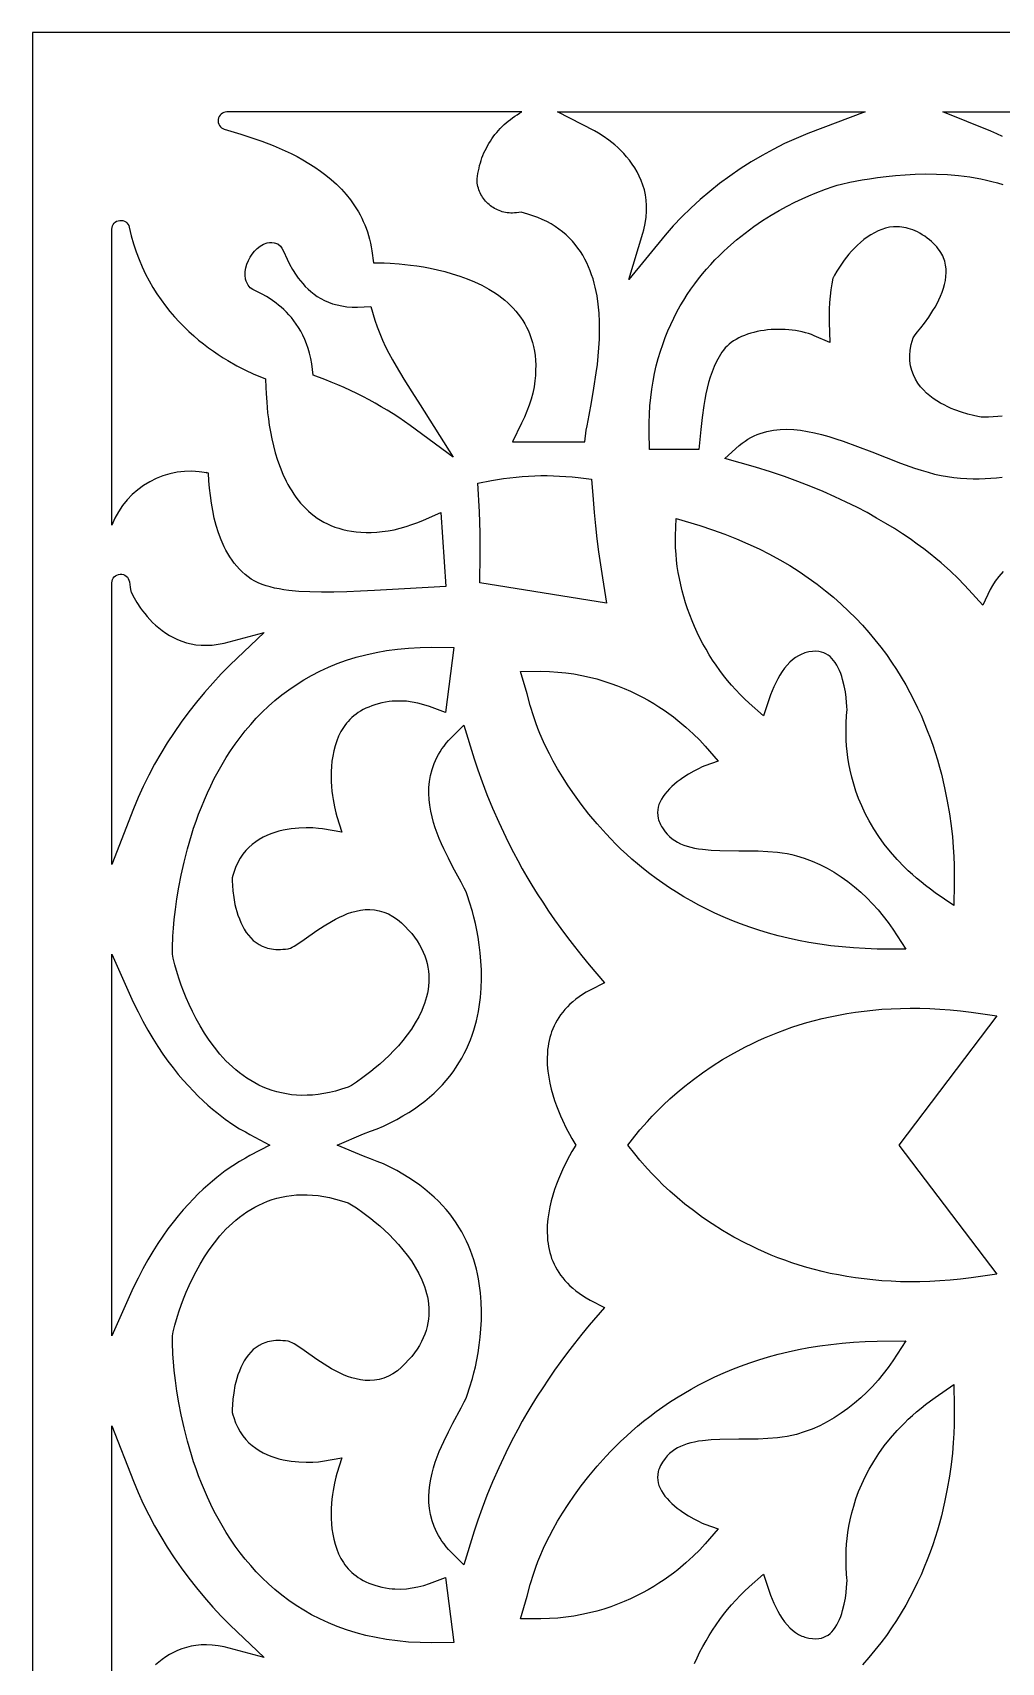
# Model space of a CAD drawing. Extents: x -1925 to 1925, y -1275 to 1275.
# Drawn here: x -1510.5 to -1345.6, y 588 to 865.5 of the extents above; entities that cross this region are included whole.
import ezdxf

# ---------------------------------------------------------------- set-up
doc = ezdxf.new("R2010")
doc.units = 0
doc.layers.add('LAYER_1', color=18, linetype='CONTINUOUS')

msp = doc.modelspace()

# ---------------------------------------------------------------- linework, layer by layer
at = {"layer": 'LAYER_1'}
for points in [[(-828.3, 865.45), (-1510.52, 865.45), (-1510.52, 182.99)], [(-1345.4, 847.77), (-1346.38, 848.22), (-1347.38, 848.65), (-1355.53, 851.95), (-1286.83, 851.95)], [(-1345.45, 800.19), (-1346.2, 800.1), (-1346.97, 800.03), (-1347.77, 799.99), (-1348.65, 799.97), (-1349.03, 800.01), (-1349.59, 800.11), (-1350.36, 800.27), (-1351.29, 800.51), (-1352.36, 800.83), (-1353.51, 801.24), (-1354.12, 801.49), (-1354.73, 801.76), (-1355.35, 802.07), (-1355.97, 802.4), (-1356.58, 802.77), (-1357.18, 803.17), (-1357.76, 803.61), (-1358.33, 804.09), (-1358.86, 804.62), (-1359.36, 805.18), (-1359.82, 805.8), (-1360.22, 806.47), (-1360.57, 807.18), (-1360.84, 807.95), (-1361.04, 808.75), (-1361.16, 809.6), (-1361.18, 810.49), (-1361.11, 811.4), (-1360.94, 812.35), (-1360.62, 813.51), (-1360.28, 814), (-1359.86, 814.52), (-1359.32, 815.19), (-1358.67, 816.02), (-1357.96, 817.01), (-1357.23, 818.13), (-1356.88, 818.71), (-1356.54, 819.33), (-1356.22, 819.96), (-1355.93, 820.61), (-1355.67, 821.27), (-1355.44, 821.94), (-1355.26, 822.6), (-1355.12, 823.27), (-1355.03, 823.93), (-1354.99, 824.59), (-1355.01, 825.23), (-1355.09, 825.87), (-1355.24, 826.52), (-1355.33, 826.81), (-1355.45, 827.12), (-1355.58, 827.43), (-1355.73, 827.73), (-1355.91, 828.04), (-1356.11, 828.35), (-1356.33, 828.65), (-1356.57, 828.96), (-1356.84, 829.26), (-1357.14, 829.57), (-1357.47, 829.87), (-1357.83, 830.18), (-1358.22, 830.48), (-1358.64, 830.78), (-1359.06, 831.05), (-1359.48, 831.3), (-1359.89, 831.52), (-1360.29, 831.71), (-1360.68, 831.87), (-1361.07, 832.01), (-1361.45, 832.13), (-1361.82, 832.23), (-1362.19, 832.3), (-1362.55, 832.36), (-1362.91, 832.39), (-1363.24, 832.41), (-1363.95, 832.39), (-1364.62, 832.31), (-1365.29, 832.16), (-1365.94, 831.96), (-1366.58, 831.7), (-1367.2, 831.39), (-1367.81, 831.04), (-1368.41, 830.64), (-1368.99, 830.21), (-1369.55, 829.75), (-1370.08, 829.26), (-1370.59, 828.76), (-1371.08, 828.24), (-1371.53, 827.73), (-1372.36, 826.69), (-1373.06, 825.72), (-1373.61, 824.86), (-1374.02, 824.16), (-1374.25, 823.71), (-1374.28, 823.64), (-1374.47, 822.71), (-1374.64, 821.65), (-1374.76, 820.57), (-1374.84, 819.49), (-1374.89, 818.39), (-1374.9, 817.29), (-1374.89, 816.18), (-1374.77, 812.68), (-1377.45, 813.85), (-1377.93, 814.04), (-1378.44, 814.21), (-1378.96, 814.36), (-1379.51, 814.5), (-1380.06, 814.62), (-1380.63, 814.72), (-1381.21, 814.8), (-1381.8, 814.87), (-1382.4, 814.91), (-1383, 814.94), (-1383.6, 814.94), (-1384.2, 814.93), (-1384.8, 814.9), (-1385.4, 814.84), (-1385.99, 814.77), (-1386.58, 814.68), (-1387.15, 814.56), (-1387.72, 814.43), (-1388.26, 814.28), (-1388.8, 814.11), (-1389.31, 813.92), (-1389.81, 813.71), (-1390.29, 813.48), (-1390.74, 813.24), (-1391.17, 812.98), (-1391.57, 812.7), (-1391.94, 812.4), (-1392.29, 812.09), (-1392.61, 811.77), (-1392.9, 811.42), (-1393.16, 811.06), (-1393.65, 810.27), (-1394.1, 809.45), (-1394.5, 808.6), (-1394.85, 807.72), (-1395.17, 806.81), (-1395.45, 805.88), (-1395.69, 804.93), (-1395.9, 803.96), (-1396.09, 802.98), (-1396.25, 801.99), (-1396.53, 799.95), (-1396.76, 797.9), (-1397.1, 794.5), (-1405.49, 794.5), (-1405.57, 797.49), (-1405.57, 799.01), (-1405.52, 800.49), (-1405.42, 801.94), (-1405.29, 803.36), (-1405.11, 804.75), (-1404.89, 806.1), (-1404.63, 807.42), (-1404.34, 808.71), (-1404.01, 809.97), (-1403.64, 811.2), (-1403.25, 812.39), (-1402.82, 813.56), (-1402.36, 814.69), (-1401.87, 815.79), (-1401.36, 816.86), (-1400.82, 817.91), (-1400.26, 818.92), (-1399.67, 819.9), (-1399.06, 820.86), (-1398.44, 821.78), (-1397.79, 822.68), (-1397.13, 823.55), (-1396.46, 824.39), (-1395.77, 825.2), (-1395.07, 825.99), (-1394.36, 826.75), (-1393.63, 827.48), (-1392.91, 828.19), (-1392.17, 828.87), (-1390.69, 830.15), (-1389.2, 831.34), (-1387.71, 832.43), (-1386.24, 833.44), (-1384.8, 834.35), (-1383.39, 835.18), (-1382.03, 835.92), (-1380.73, 836.58), (-1379.5, 837.17), (-1378.35, 837.69), (-1377.29, 838.13), (-1375.51, 838.81), (-1374.23, 839.25), (-1373.53, 839.46), (-1372.81, 839.65), (-1371.36, 839.97), (-1369.29, 840.37), (-1368.04, 840.58), (-1366.68, 840.78), (-1365.2, 840.96), (-1363.63, 841.12), (-1361.98, 841.25), (-1360.25, 841.35), (-1358.47, 841.39), (-1356.64, 841.37), (-1354.77, 841.29), (-1352.89, 841.14), (-1351.93, 841.03), (-1350.98, 840.9), (-1350.03, 840.75), (-1349.08, 840.57), (-1348.14, 840.36), (-1347.2, 840.13), (-1346.27, 839.87), (-1345.34, 839.58)], [(-1345.31, 773.75), (-1346.02, 772.9), (-1346.62, 772.09), (-1347.12, 771.34), (-1347.5, 770.67), (-1348.74, 767.99), (-1351.13, 770.63), (-1351.92, 771.48), (-1352.96, 772.54), (-1354.26, 773.79), (-1355.86, 775.21), (-1356.75, 775.96), (-1357.73, 776.75), (-1358.79, 777.56), (-1359.92, 778.4), (-1361.14, 779.26), (-1362.43, 780.14), (-1363.81, 781.03), (-1365.28, 781.92), (-1366.83, 782.83), (-1368.46, 783.74), (-1370.19, 784.65), (-1372.01, 785.55), (-1373.92, 786.44), (-1375.93, 787.33), (-1378.03, 788.2), (-1380.22, 789.05), (-1382.52, 789.88), (-1384.92, 790.69), (-1387.42, 791.46), (-1392.64, 792.96), (-1390.2, 795.16), (-1389.72, 795.55), (-1389.23, 795.91), (-1388.73, 796.23), (-1388.22, 796.52), (-1387.7, 796.79), (-1387.17, 797.02), (-1386.63, 797.23), (-1386.08, 797.4), (-1385.53, 797.55), (-1384.97, 797.68), (-1384.4, 797.77), (-1383.84, 797.85), (-1383.25, 797.9), (-1382.11, 797.93), (-1380.94, 797.88), (-1379.77, 797.76), (-1378.58, 797.57), (-1377.39, 797.33), (-1376.19, 797.03), (-1374.98, 796.69), (-1373.77, 796.32), (-1372.54, 795.91), (-1370.1, 795.02), (-1367.65, 794.07), (-1365.21, 793.11), (-1362.79, 792.19), (-1360.4, 791.34), (-1359.23, 790.97), (-1358.08, 790.62), (-1356.95, 790.32), (-1355.84, 790.07), (-1354.75, 789.87), (-1353.68, 789.72), (-1352.57, 789.61), (-1351.48, 789.54), (-1350.41, 789.5), (-1349.37, 789.5), (-1348.35, 789.53), (-1347.36, 789.59), (-1346.4, 789.69), (-1345.46, 789.81)], [(-1397.82, 587.86), (-1397.37, 588.85), (-1396.9, 589.82), (-1396.4, 590.77), (-1395.87, 591.72), (-1395.32, 592.65), (-1394.75, 593.56), (-1394.15, 594.45), (-1393.53, 595.33), (-1392.88, 596.19), (-1392.21, 597.03), (-1391.52, 597.85), (-1390.81, 598.65), (-1390.07, 599.42), (-1389.31, 600.17), (-1388.54, 600.89), (-1386.06, 603.05), (-1384.87, 599.5), (-1384.61, 598.82), (-1384.32, 598.13), (-1384.01, 597.45), (-1383.67, 596.78), (-1383.3, 596.14), (-1382.91, 595.53), (-1382.5, 594.96), (-1382.06, 594.43), (-1381.61, 593.94), (-1381.13, 593.51), (-1380.63, 593.13), (-1380.12, 592.81), (-1379.56, 592.54), (-1379.3, 592.44), (-1379.03, 592.35), (-1378.34, 592.18), (-1377.72, 592.09), (-1377.17, 592.07), (-1376.67, 592.11), (-1376.23, 592.19), (-1375.82, 592.32), (-1375.45, 592.5), (-1375.1, 592.71), (-1374.76, 592.97), (-1374.45, 593.27), (-1374.15, 593.62), (-1373.87, 594), (-1373.61, 594.42), (-1373.37, 594.88), (-1373.15, 595.36), (-1372.94, 595.86), (-1372.76, 596.38), (-1372.61, 596.89), (-1372.34, 597.97), (-1372.15, 599), (-1372.01, 599.95), (-1371.93, 600.78), (-1371.89, 601.44), (-1371.86, 602.06), (-1371.88, 602.36), (-1371.94, 603.1), (-1372.01, 604.19), (-1372.04, 605.58), (-1372, 607.23), (-1371.94, 608.16), (-1371.85, 609.13), (-1371.72, 610.15), (-1371.54, 611.22), (-1371.33, 612.33), (-1371.05, 613.48), (-1370.73, 614.66), (-1370.34, 615.88), (-1369.89, 617.12), (-1369.36, 618.38), (-1368.76, 619.66), (-1368.08, 620.96), (-1367.32, 622.27), (-1366.47, 623.58), (-1365.53, 624.89), (-1364.48, 626.2), (-1363.34, 627.5), (-1362.1, 628.78), (-1361.43, 629.43), (-1360.74, 630.07), (-1360.01, 630.7), (-1359.26, 631.32), (-1358.48, 631.94), (-1357.68, 632.55), (-1356.84, 633.16), (-1353.67, 635.33), (-1353.61, 631.58), (-1353.6, 629.72), (-1353.63, 628.47), (-1353.68, 627.03), (-1353.78, 625.43), (-1353.93, 623.67), (-1354.14, 621.76), (-1354.43, 619.73), (-1354.79, 617.57), (-1355.25, 615.32), (-1355.81, 612.98), (-1356.13, 611.77), (-1356.48, 610.55), (-1356.86, 609.31), (-1357.27, 608.07), (-1357.72, 606.81), (-1358.2, 605.53), (-1358.72, 604.25), (-1359.27, 602.97), (-1359.86, 601.68), (-1360.49, 600.38), (-1361.16, 599.08), (-1361.87, 597.79), (-1362.63, 596.49), (-1363.43, 595.2), (-1364.28, 593.91), (-1365.17, 592.63), (-1366.12, 591.36), (-1367.11, 590.11), (-1368.15, 588.86), (-1369.24, 587.63)], [(-1497.02, 580.44), (-1497.02, 628.34), (-1493.36, 618.89), (-1492.55, 616.97), (-1491.67, 615.06), (-1490.73, 613.17), (-1489.74, 611.31), (-1488.68, 609.47), (-1487.58, 607.65), (-1486.42, 605.87), (-1485.2, 604.12), (-1483.94, 602.4), (-1482.62, 600.72), (-1481.26, 599.08), (-1479.85, 597.47), (-1478.4, 595.91), (-1476.9, 594.4), (-1471.12, 588.89), (-1477.9, 590.68), (-1478.95, 590.89), (-1479.95, 591.01), (-1480.91, 591.06), (-1481.83, 591.04), (-1482.7, 590.95), (-1483.54, 590.81), (-1484.34, 590.61), (-1485.11, 590.37), (-1485.84, 590.08), (-1486.55, 589.75), (-1487.22, 589.38), (-1487.85, 588.98), (-1488.46, 588.56), (-1489.04, 588.1), (-1489.58, 587.63)]]:
    msp.add_lwpolyline(points, dxfattribs=at)
for points in [[(-1428.5, 834.75), (-1428.81, 834.73), (-1429.11, 834.74), (-1429.41, 834.75), (-1429.7, 834.79), (-1429.99, 834.83), (-1430.27, 834.89), (-1430.55, 834.96), (-1430.83, 835.05), (-1431.1, 835.15), (-1431.36, 835.26), (-1431.61, 835.38), (-1431.86, 835.52), (-1432.11, 835.67), (-1432.34, 835.82), (-1432.57, 835.99), (-1432.79, 836.17), (-1433, 836.36), (-1433.2, 836.56), (-1433.39, 836.76), (-1433.57, 836.98), (-1433.74, 837.2), (-1433.9, 837.43), (-1434.06, 837.67), (-1434.19, 837.92), (-1434.32, 838.17), (-1434.44, 838.43), (-1434.54, 838.7), (-1434.63, 838.97), (-1434.71, 839.25), (-1434.77, 839.53), (-1434.82, 839.82), (-1434.86, 840.11), (-1434.82, 840.57), (-1434.77, 841.03), (-1434.7, 841.48), (-1434.62, 841.93), (-1434.52, 842.38), (-1434.42, 842.82), (-1434.29, 843.26), (-1434.16, 843.7), (-1434.01, 844.13), (-1433.84, 844.55), (-1433.67, 844.97), (-1433.48, 845.39), (-1433.27, 845.79), (-1433.06, 846.19), (-1432.83, 846.59), (-1432.59, 846.98), (-1432.34, 847.36), (-1432.08, 847.73), (-1431.8, 848.09), (-1431.51, 848.45), (-1431.21, 848.8), (-1430.9, 849.14), (-1430.58, 849.46), (-1430.25, 849.78), (-1429.9, 850.09), (-1429.55, 850.39), (-1429.18, 850.68), (-1428.8, 850.96), (-1428.42, 851.22), (-1428.02, 851.48), (-1427.61, 851.72), (-1427.2, 851.95), (-1477.44, 851.95, 0.862321), (-1477.88, 849.01), (-1475.06, 848.16), (-1473.36, 847.61), (-1471.51, 846.97), (-1469.55, 846.21), (-1468.55, 845.8), (-1467.54, 845.34), (-1466.52, 844.86), (-1465.5, 844.34), (-1464.49, 843.78), (-1463.48, 843.19), (-1462.49, 842.56), (-1461.52, 841.89), (-1460.58, 841.18), (-1459.66, 840.43), (-1458.79, 839.63), (-1457.95, 838.79), (-1457.15, 837.9), (-1456.4, 836.97), (-1455.71, 835.99), (-1455.06, 834.95), (-1454.77, 834.43), (-1454.49, 833.88), (-1454.22, 833.31), (-1453.97, 832.74), (-1453.74, 832.15), (-1453.53, 831.54), (-1453.33, 830.92), (-1453.16, 830.28), (-1453, 829.63), (-1452.86, 828.96), (-1452.75, 828.28), (-1452.48, 826.27), (-1450.67, 826.24), (-1449.62, 826.2), (-1448.09, 826.09), (-1446.18, 825.89), (-1445.12, 825.74), (-1443.99, 825.56), (-1442.81, 825.34), (-1441.59, 825.08), (-1440.34, 824.77), (-1439.08, 824.41), (-1437.8, 824), (-1436.53, 823.54), (-1435.28, 823.02), (-1434.05, 822.44), (-1432.85, 821.79), (-1432.29, 821.45), (-1431.72, 821.08), (-1431.17, 820.7), (-1430.64, 820.31), (-1430.12, 819.89), (-1429.63, 819.46), (-1429.15, 819.01), (-1428.69, 818.54), (-1428.25, 818.05), (-1427.83, 817.55), (-1427.44, 817.02), (-1427.07, 816.47), (-1426.73, 815.9), (-1426.41, 815.31), (-1426.12, 814.7), (-1425.85, 814.06), (-1425.62, 813.4), (-1425.41, 812.71), (-1425.23, 812), (-1425.09, 811.25), (-1424.98, 810.48), (-1424.91, 809.68), (-1424.87, 808.85), (-1424.88, 807.99), (-1424.92, 807.09), (-1425, 806.17), (-1425.15, 805.13), (-1425.37, 804.1), (-1425.65, 803.07), (-1425.99, 802.04), (-1426.37, 801.02), (-1426.8, 799.99), (-1427.26, 798.98), (-1428.8, 795.81), (-1416.53, 795.81), (-1416.26, 797.77), (-1416.13, 798.52), (-1415.79, 800.34), (-1415.38, 802.49), (-1414.95, 804.92), (-1414.55, 807.56), (-1414.37, 808.95), (-1414.22, 810.37), (-1414.1, 811.81), (-1414.02, 813.27), (-1413.99, 814.75), (-1414.01, 816.24), (-1414.08, 817.72), (-1414.22, 819.2), (-1414.43, 820.66), (-1414.73, 822.1), (-1414.91, 822.82), (-1415.11, 823.53), (-1415.34, 824.22), (-1415.59, 824.91), (-1415.87, 825.59), (-1416.17, 826.26), (-1416.51, 826.91), (-1416.87, 827.55), (-1417.26, 828.17), (-1417.68, 828.78), (-1418.14, 829.37), (-1418.63, 829.94), (-1419.15, 830.49), (-1419.7, 831.02), (-1420.29, 831.53), (-1420.91, 832), (-1421.56, 832.46), (-1422.25, 832.88), (-1422.98, 833.28), (-1423.74, 833.65), (-1424.53, 833.98), (-1425.36, 834.29), (-1426.23, 834.56), (-1427.32, 834.86), (-1427.76, 834.84), (-1428.13, 834.79)], [(-1497.03, 781.59), (-1497.02, 832, -0.891457), (-1494.06, 832.34), (-1493.72, 830.86), (-1493.33, 829.47), (-1492.88, 828.12), (-1492.4, 826.82), (-1491.86, 825.56), (-1491.29, 824.35), (-1490.68, 823.19), (-1490.03, 822.06), (-1489.35, 820.98), (-1488.63, 819.95), (-1487.9, 818.95), (-1487.14, 818), (-1486.35, 817.09), (-1485.56, 816.22), (-1484.74, 815.38), (-1483.92, 814.59), (-1483.08, 813.84), (-1482.25, 813.12), (-1481.41, 812.45), (-1480.57, 811.81), (-1479.73, 811.21), (-1478.9, 810.64), (-1478.09, 810.11), (-1477.29, 809.62), (-1475.74, 808.74), (-1474.29, 808), (-1472.96, 807.39), (-1470.87, 806.54), (-1470.79, 805.07), (-1470.75, 804.03), (-1470.66, 802.56), (-1470.5, 800.72), (-1470.37, 799.71), (-1470.22, 798.63), (-1470.03, 797.5), (-1469.8, 796.33), (-1469.52, 795.13), (-1469.2, 793.92), (-1468.82, 792.7), (-1468.39, 791.49), (-1467.9, 790.29), (-1467.34, 789.11), (-1467.05, 788.55), (-1466.73, 787.99), (-1466.4, 787.44), (-1466.05, 786.9), (-1465.68, 786.38), (-1465.29, 785.87), (-1464.89, 785.38), (-1464.46, 784.9), (-1464.02, 784.45), (-1463.56, 784.01), (-1463.08, 783.59), (-1462.58, 783.19), (-1462.05, 782.82), (-1461.5, 782.47), (-1460.94, 782.14), (-1460.34, 781.83), (-1459.72, 781.55), (-1459.08, 781.3), (-1458.41, 781.08), (-1457.71, 780.88), (-1456.98, 780.71), (-1456.22, 780.58), (-1455.43, 780.47), (-1454.61, 780.41), (-1453.75, 780.37), (-1452.86, 780.38), (-1451.93, 780.42), (-1450.98, 780.51), (-1449.96, 780.65), (-1448.95, 780.84), (-1447.95, 781.09), (-1446.94, 781.38), (-1445.94, 781.72), (-1444.94, 782.09), (-1443.95, 782.48), (-1441, 783.74), (-1440.19, 771.18), (-1447.18, 770.79), (-1452.29, 770.5), (-1454.71, 770.38), (-1457.02, 770.29), (-1459.23, 770.23), (-1461.33, 770.22), (-1463.32, 770.25), (-1465.18, 770.35), (-1466.92, 770.51), (-1467.76, 770.62), (-1468.56, 770.75), (-1469.33, 770.91), (-1470.06, 771.09), (-1470.77, 771.29), (-1471.45, 771.52), (-1472.09, 771.79), (-1472.71, 772.09), (-1473.29, 772.43), (-1473.82, 772.8), (-1474.35, 773.24), (-1474.85, 773.69), (-1475.32, 774.15), (-1475.76, 774.64), (-1476.18, 775.15), (-1476.57, 775.67), (-1476.94, 776.21), (-1477.28, 776.77), (-1477.6, 777.33), (-1477.9, 777.92), (-1478.43, 779.09), (-1478.88, 780.31), (-1479.27, 781.55), (-1479.59, 782.81), (-1479.85, 784.09), (-1480.07, 785.37), (-1480.24, 786.64), (-1480.38, 787.91), (-1480.49, 789.16), (-1480.56, 790.47), (-1480.98, 790.55), (-1480.85, 790.52, 0.366029)], [(-1497.02, 723.88), (-1497.02, 771.78, -0.932833), (-1494.04, 771.98), (-1493.91, 771.08), (-1493.85, 770.66), (-1493.78, 770.36), (-1493.75, 770.26), (-1493.56, 769.85), (-1493.23, 769.22), (-1492.76, 768.43), (-1492.16, 767.51), (-1491.81, 767.04), (-1491.43, 766.55), (-1491.02, 766.06), (-1490.57, 765.56), (-1490.09, 765.07), (-1489.58, 764.58), (-1489.04, 764.11), (-1488.46, 763.66), (-1487.85, 763.23), (-1487.22, 762.83), (-1486.55, 762.47), (-1485.84, 762.14), (-1485.11, 761.85), (-1484.34, 761.6), (-1483.54, 761.41), (-1482.7, 761.26), (-1481.83, 761.18), (-1480.91, 761.16), (-1479.95, 761.21), (-1478.95, 761.33), (-1477.9, 761.53), (-1471.12, 763.32), (-1476.9, 757.82), (-1478.4, 756.3), (-1479.85, 754.74), (-1481.26, 753.14), (-1482.62, 751.5), (-1483.94, 749.82), (-1485.2, 748.1), (-1486.42, 746.35), (-1487.58, 744.56), (-1488.68, 742.75), (-1489.74, 740.91), (-1490.73, 739.05), (-1491.67, 737.16), (-1492.55, 735.25), (-1493.36, 733.32)]]:
    msp.add_lwpolyline(points, format="xyb", close=True, dxfattribs=at)
for points in [[(-1421.14, 851.95), (-1368.79, 851.95), (-1378.55, 848.28), (-1380.54, 847.45), (-1382.5, 846.55), (-1384.43, 845.58), (-1386.34, 844.54), (-1388.2, 843.43), (-1390.03, 842.27), (-1391.82, 841.04), (-1393.56, 839.75), (-1395.25, 838.41), (-1396.89, 837.02), (-1398.47, 835.58), (-1399.99, 834.09), (-1401.45, 832.55), (-1402.85, 830.97), (-1409.02, 823.43), (-1406.6, 831.32), (-1406.45, 831.87), (-1406.21, 832.97), (-1406.06, 834.02), (-1405.99, 835.03), (-1405.99, 836), (-1406.06, 836.92), (-1406.19, 837.81), (-1406.37, 838.67), (-1406.61, 839.48), (-1406.9, 840.27), (-1407.23, 841.02), (-1407.6, 841.74), (-1408.01, 842.43), (-1408.44, 843.08), (-1408.9, 843.71), (-1409.39, 844.3), (-1409.88, 844.86), (-1410.39, 845.38), (-1410.9, 845.87), (-1411.41, 846.32), (-1412.42, 847.14), (-1413.36, 847.81), (-1414.18, 848.34), (-1414.85, 848.73)], [(-1438.93, 793.2), (-1446.25, 798.58), (-1447.21, 799.25), (-1448.18, 799.91), (-1449.16, 800.55), (-1450.16, 801.18), (-1451.17, 801.78), (-1452.2, 802.37), (-1453.23, 802.94), (-1454.28, 803.5), (-1455.34, 804.03), (-1456.41, 804.54), (-1457.48, 805.04), (-1458.57, 805.51), (-1459.66, 805.97), (-1460.77, 806.4), (-1462.73, 807.13), (-1462.99, 809.05), (-1463.16, 809.98), (-1463.36, 810.86), (-1463.61, 811.7), (-1463.88, 812.49), (-1464.18, 813.24), (-1464.51, 813.95), (-1464.87, 814.62), (-1465.24, 815.25), (-1465.63, 815.85), (-1466.04, 816.4), (-1466.45, 816.93), (-1466.88, 817.42), (-1467.32, 817.88), (-1467.76, 818.31), (-1468.2, 818.7), (-1468.64, 819.07), (-1469.07, 819.41), (-1469.92, 820.02), (-1470.72, 820.52), (-1471.43, 820.92), (-1472.59, 821.51), (-1473.03, 821.73), (-1473.49, 822.03), (-1473.82, 822.45), (-1474.01, 822.79), (-1474.16, 823.13), (-1474.26, 823.51), (-1474.34, 824.15), (-1474.31, 824.81), (-1474.2, 825.44), (-1474.02, 826.05), (-1473.77, 826.64), (-1473.48, 827.21), (-1473.14, 827.74), (-1472.74, 828.24), (-1472.3, 828.7), (-1471.79, 829.11), (-1471.21, 829.44), (-1470.59, 829.66), (-1470.18, 829.73), (-1469.79, 829.74), (-1469.39, 829.69), (-1468.78, 829.52), (-1468.31, 829.12), (-1468.06, 828.74), (-1467.81, 828.24), (-1467.18, 826.88), (-1466.76, 826.04), (-1466.25, 825.12), (-1465.63, 824.15), (-1465.3, 823.68), (-1464.92, 823.2), (-1464.52, 822.72), (-1464.09, 822.26), (-1463.63, 821.8), (-1463.14, 821.37), (-1462.61, 820.95), (-1462.05, 820.56), (-1461.46, 820.2), (-1460.83, 819.87), (-1460.16, 819.57), (-1459.45, 819.31), (-1458.69, 819.1), (-1457.89, 818.92), (-1457.04, 818.8), (-1456.14, 818.73), (-1455.18, 818.73), (-1452.92, 818.85), (-1452.25, 816.5), (-1451.87, 815.36), (-1451.43, 814.22), (-1450.95, 813.1), (-1450.43, 811.98), (-1449.86, 810.87), (-1449.26, 809.76), (-1448.64, 808.67), (-1447.31, 806.47), (-1445.93, 804.28), (-1444.52, 802.08)], [(-1412.81, 768.36), (-1434.35, 771.81), (-1434.3, 776.7), (-1434.34, 780.28), (-1434.45, 783.86), (-1434.71, 788.75), (-1432.42, 789.2), (-1431.38, 789.38), (-1430.33, 789.54), (-1429.28, 789.68), (-1428.22, 789.8), (-1427.16, 789.89), (-1426.1, 789.96), (-1425.04, 790.01), (-1423.98, 790.04), (-1422.91, 790.04), (-1421.85, 790.03), (-1420.79, 789.98), (-1419.73, 789.92), (-1418.67, 789.84), (-1417.62, 789.73), (-1415.37, 789.45), (-1415.11, 785.98), (-1414.92, 783.75), (-1414.7, 781.52), (-1414.45, 779.29), (-1414.17, 777.07), (-1413.86, 774.85), (-1413.52, 772.64)], [(-1400.97, 782.77), (-1396.91, 781.55), (-1394.76, 780.84), (-1392.68, 780.09), (-1390.67, 779.29), (-1388.73, 778.45), (-1386.85, 777.57), (-1385.04, 776.66), (-1383.3, 775.71), (-1381.63, 774.72), (-1380.01, 773.7), (-1378.46, 772.65), (-1376.97, 771.57), (-1375.54, 770.46), (-1374.17, 769.33), (-1372.85, 768.18), (-1371.59, 767), (-1370.39, 765.8), (-1369.24, 764.59), (-1368.15, 763.36), (-1367.11, 762.11), (-1366.12, 760.85), (-1365.17, 759.58), (-1364.28, 758.3), (-1363.43, 757.02), (-1362.63, 755.73), (-1361.87, 754.43), (-1361.16, 753.13), (-1360.49, 751.84), (-1359.86, 750.54), (-1359.27, 749.25), (-1358.72, 747.96), (-1358.2, 746.68), (-1357.72, 745.41), (-1357.27, 744.15), (-1356.86, 742.9), (-1356.48, 741.67), (-1356.13, 740.45), (-1355.81, 739.24), (-1355.25, 736.9), (-1354.79, 734.64), (-1354.43, 732.49), (-1354.14, 730.46), (-1353.93, 728.55), (-1353.78, 726.79), (-1353.68, 725.18), (-1353.63, 723.75), (-1353.6, 722.5), (-1353.61, 720.63), (-1353.67, 716.88), (-1356.84, 719.06), (-1357.68, 719.66), (-1358.48, 720.27), (-1359.26, 720.89), (-1360.01, 721.52), (-1360.74, 722.15), (-1361.43, 722.79), (-1362.1, 723.43), (-1363.34, 724.72), (-1364.48, 726.02), (-1365.53, 727.33), (-1366.47, 728.64), (-1367.32, 729.95), (-1368.08, 731.26), (-1368.76, 732.55), (-1369.36, 733.83), (-1369.89, 735.1), (-1370.34, 736.34), (-1370.73, 737.55), (-1371.05, 738.74), (-1371.33, 739.89), (-1371.54, 741), (-1371.72, 742.07), (-1371.85, 743.09), (-1371.94, 744.06), (-1372, 744.99), (-1372.04, 746.63), (-1372.01, 748.03), (-1371.94, 749.12), (-1371.88, 749.85), (-1371.86, 750.15), (-1371.89, 750.78), (-1371.93, 751.44), (-1372.01, 752.27), (-1372.15, 753.22), (-1372.34, 754.25), (-1372.61, 755.32), (-1372.76, 755.84), (-1372.94, 756.36), (-1373.15, 756.86), (-1373.37, 757.34), (-1373.61, 757.79), (-1373.87, 758.21), (-1374.15, 758.6), (-1374.45, 758.94), (-1374.76, 759.24), (-1375.1, 759.5), (-1375.45, 759.72), (-1375.82, 759.89), (-1376.23, 760.02), (-1376.67, 760.11), (-1377.17, 760.15), (-1377.72, 760.12), (-1378.34, 760.03), (-1379.03, 759.86), (-1379.3, 759.77), (-1379.56, 759.67), (-1380.12, 759.4), (-1380.63, 759.08), (-1381.13, 758.71), (-1381.61, 758.27), (-1382.06, 757.79), (-1382.5, 757.26), (-1382.91, 756.68), (-1383.3, 756.07), (-1383.67, 755.43), (-1384.01, 754.77), (-1384.32, 754.09), (-1384.61, 753.4), (-1384.87, 752.72), (-1386.06, 749.16), (-1388.54, 751.32), (-1389.31, 752.05), (-1390.07, 752.8), (-1390.81, 753.57), (-1391.52, 754.37), (-1392.21, 755.19), (-1392.88, 756.02), (-1393.53, 756.88), (-1394.15, 757.76), (-1394.75, 758.66), (-1395.32, 759.57), (-1395.87, 760.5), (-1396.4, 761.44), (-1396.9, 762.4), (-1397.37, 763.37), (-1397.82, 764.35), (-1398.24, 765.35), (-1398.64, 766.35), (-1399, 767.36), (-1399.34, 768.38), (-1399.65, 769.4), (-1399.93, 770.44), (-1400.18, 771.47), (-1400.41, 772.51), (-1400.6, 773.56), (-1400.76, 774.6), (-1400.89, 775.65), (-1400.98, 776.69), (-1401.05, 777.74), (-1401.08, 778.78), (-1401.08, 779.82)], [(-1486.72, 709.7), (-1486.64, 711.68), (-1486.54, 713), (-1486.4, 714.5), (-1486.21, 716.18), (-1485.95, 718.01), (-1485.63, 719.97), (-1485.23, 722.06), (-1484.74, 724.24), (-1484.16, 726.51), (-1483.48, 728.84), (-1483.1, 730.03), (-1482.69, 731.23), (-1482.25, 732.43), (-1481.79, 733.64), (-1481.28, 734.85), (-1480.75, 736.06), (-1480.19, 737.27), (-1479.58, 738.47), (-1478.95, 739.67), (-1478.27, 740.86), (-1477.56, 742.04), (-1476.81, 743.21), (-1476.02, 744.36), (-1475.18, 745.49), (-1474.31, 746.6), (-1473.39, 747.69), (-1472.43, 748.76), (-1471.42, 749.79), (-1470.37, 750.8), (-1469.26, 751.77), (-1468.11, 752.71), (-1466.91, 753.61), (-1465.66, 754.46), (-1464.36, 755.28), (-1463.01, 756.05), (-1461.61, 756.77), (-1460.15, 757.44), (-1458.64, 758.06), (-1457.07, 758.62), (-1455.45, 759.13), (-1453.78, 759.57), (-1452.05, 759.95), (-1450.26, 760.27), (-1448.41, 760.52), (-1446.51, 760.7), (-1444.55, 760.81), (-1442.53, 760.85), (-1438.8, 760.78), (-1440.21, 749.72), (-1442.96, 750.75), (-1443.92, 751.05), (-1444.91, 751.31), (-1445.9, 751.5), (-1446.89, 751.63), (-1447.88, 751.68), (-1448.86, 751.67), (-1449.33, 751.63), (-1449.8, 751.58), (-1450.46, 751.47), (-1451.09, 751.35), (-1451.69, 751.2), (-1452.26, 751.03), (-1452.79, 750.85), (-1453.3, 750.65), (-1453.79, 750.44), (-1454.24, 750.21), (-1454.67, 749.96), (-1455.08, 749.7), (-1455.46, 749.43), (-1455.83, 749.14), (-1456.17, 748.85), (-1456.49, 748.54), (-1456.79, 748.22), (-1457.07, 747.89), (-1457.34, 747.54), (-1457.59, 747.19), (-1457.82, 746.83), (-1458.03, 746.47), (-1458.43, 745.68), (-1458.75, 744.88), (-1459.03, 744.04), (-1459.25, 743.19), (-1459.42, 742.32), (-1459.55, 741.44), (-1459.63, 740.56), (-1459.67, 739.68), (-1459.68, 738.81), (-1459.66, 737.96), (-1459.62, 737.14), (-1459.55, 736.35), (-1459.46, 735.6), (-1459.36, 734.9), (-1459.14, 733.65), (-1458.92, 732.67), (-1458.75, 732.02), (-1457.9, 729.34), (-1461.14, 729.92), (-1461.87, 730.01), (-1462.82, 730.07), (-1463.93, 730.09), (-1465.19, 730.05), (-1465.84, 730), (-1466.51, 729.92), (-1467.19, 729.82), (-1467.88, 729.68), (-1468.58, 729.52), (-1469.27, 729.32), (-1469.95, 729.08), (-1470.62, 728.8), (-1471.28, 728.49), (-1471.92, 728.13), (-1472.53, 727.73), (-1473.12, 727.28), (-1473.68, 726.77), (-1474.21, 726.22), (-1474.7, 725.61), (-1475.16, 724.93), (-1475.57, 724.19), (-1475.95, 723.37), (-1476.28, 722.47), (-1476.42, 722), (-1476.52, 721.6), (-1476.53, 721.52), (-1476.53, 721.05), (-1476.5, 720.3), (-1476.43, 719.36), (-1476.28, 718.26), (-1476.06, 717.06), (-1475.91, 716.45), (-1475.74, 715.83), (-1475.55, 715.21), (-1475.32, 714.59), (-1475.07, 713.99), (-1474.79, 713.4), (-1474.48, 712.84), (-1474.14, 712.31), (-1473.77, 711.81), (-1473.37, 711.35), (-1472.94, 710.93), (-1472.47, 710.56), (-1471.97, 710.23), (-1471.43, 709.95), (-1470.82, 709.72), (-1470.52, 709.63), (-1470.2, 709.55), (-1469.85, 709.49), (-1469.49, 709.44), (-1469.12, 709.4), (-1468.73, 709.39), (-1468.32, 709.39), (-1467.89, 709.42), (-1467.44, 709.46), (-1467.01, 709.52), (-1466.83, 709.56), (-1466.62, 709.64), (-1466.33, 709.77), (-1466, 709.95), (-1465.19, 710.46), (-1464.26, 711.09), (-1462.1, 712.61), (-1460.9, 713.41), (-1459.64, 714.18), (-1458.97, 714.54), (-1458.29, 714.89), (-1457.6, 715.2), (-1456.89, 715.49), (-1456.17, 715.73), (-1455.42, 715.93), (-1454.67, 716.08), (-1453.89, 716.17), (-1453.11, 716.19), (-1452.31, 716.13), (-1451.52, 715.99), (-1450.72, 715.76), (-1449.94, 715.44), (-1449.17, 715.03), (-1448.42, 714.52), (-1447.71, 713.92), (-1447.07, 713.31), (-1446.5, 712.7), (-1445.97, 712.09), (-1445.49, 711.47), (-1445.06, 710.84), (-1444.66, 710.21), (-1444.32, 709.58), (-1444.01, 708.94), (-1443.75, 708.3), (-1443.53, 707.65), (-1443.36, 707.01), (-1443.22, 706.36), (-1443.13, 705.72), (-1443.07, 705.08), (-1443.05, 704.45), (-1443.06, 703.82), (-1443.11, 703.19), (-1443.19, 702.58), (-1443.3, 701.97), (-1443.44, 701.36), (-1443.6, 700.77), (-1443.79, 700.19), (-1444.01, 699.61), (-1444.25, 699.03), (-1444.77, 697.94), (-1445.37, 696.88), (-1446.03, 695.85), (-1446.73, 694.87), (-1447.48, 693.92), (-1448.25, 693.02), (-1449.04, 692.17), (-1449.83, 691.36), (-1450.63, 690.6), (-1451.42, 689.89), (-1452.18, 689.23), (-1452.93, 688.62), (-1454.27, 687.59), (-1455.39, 686.8), (-1456.23, 686.26), (-1456.78, 685.97), (-1457.92, 685.59), (-1458.94, 685.3), (-1459.95, 685.05), (-1460.93, 684.86), (-1461.9, 684.72), (-1462.85, 684.62), (-1463.78, 684.57), (-1464.69, 684.56), (-1465.59, 684.6), (-1466.46, 684.68), (-1467.31, 684.81), (-1468.14, 684.97), (-1468.96, 685.17), (-1469.75, 685.41), (-1470.52, 685.68), (-1471.27, 685.98), (-1471.99, 686.32), (-1472.7, 686.69), (-1473.39, 687.08), (-1474.05, 687.5), (-1474.69, 687.94), (-1475.31, 688.41), (-1475.91, 688.89), (-1476.5, 689.4), (-1477.06, 689.92), (-1477.6, 690.46), (-1478.12, 691.01), (-1478.63, 691.58), (-1479.57, 692.74), (-1480.45, 693.93), (-1481.27, 695.15), (-1482.01, 696.38), (-1482.69, 697.61), (-1483.31, 698.82), (-1483.88, 700.01), (-1484.38, 701.17), (-1484.83, 702.28), (-1485.23, 703.34), (-1485.57, 704.33), (-1485.87, 705.25), (-1486.32, 706.78), (-1486.59, 707.9), (-1486.71, 708.58)], [(-1426.34, 752.89), (-1427.46, 756.73), (-1424, 756.75), (-1422.54, 756.71), (-1421.11, 756.61), (-1419.71, 756.47), (-1418.35, 756.28), (-1417.02, 756.04), (-1415.73, 755.76), (-1414.47, 755.44), (-1413.25, 755.08), (-1412.07, 754.69), (-1410.92, 754.27), (-1409.8, 753.83), (-1408.72, 753.35), (-1407.68, 752.86), (-1406.67, 752.34), (-1405.71, 751.81), (-1404.77, 751.26), (-1403.88, 750.7), (-1403.02, 750.13), (-1402.2, 749.55), (-1401.41, 748.97), (-1400.66, 748.38), (-1399.28, 747.23), (-1398.04, 746.1), (-1396.95, 745.01), (-1396.01, 744), (-1393.83, 741.43), (-1396.08, 740.63), (-1396.5, 740.46), (-1397.14, 740.15), (-1397.94, 739.74), (-1398.84, 739.22), (-1399.8, 738.6), (-1400.28, 738.26), (-1400.76, 737.9), (-1401.22, 737.52), (-1401.67, 737.13), (-1402.1, 736.71), (-1402.5, 736.29), (-1402.86, 735.85), (-1403.18, 735.41), (-1403.47, 734.96), (-1403.7, 734.51), (-1403.88, 734.06), (-1404.02, 733.6), (-1404.1, 733.15), (-1404.13, 732.68), (-1404.1, 732.21), (-1404.01, 731.69), (-1403.95, 731.46), (-1403.86, 731.19), (-1403.75, 730.92), (-1403.62, 730.64), (-1403.46, 730.35), (-1403.29, 730.07), (-1402.85, 729.44), (-1402.48, 729), (-1402.08, 728.61), (-1401.66, 728.25), (-1401.2, 727.93), (-1400.72, 727.65), (-1400.2, 727.4), (-1399.65, 727.17), (-1399.07, 726.97), (-1398.46, 726.8), (-1397.82, 726.66), (-1397.16, 726.54), (-1396.48, 726.44), (-1395.02, 726.3), (-1393.5, 726.23), (-1390.29, 726.19), (-1388.65, 726.18), (-1387, 726.16), (-1385.34, 726.09), (-1383.7, 725.95), (-1382.88, 725.84), (-1382.07, 725.71), (-1381.27, 725.55), (-1380.48, 725.35), (-1379.14, 724.94), (-1377.81, 724.44), (-1376.52, 723.87), (-1375.26, 723.23), (-1374.04, 722.53), (-1372.85, 721.76), (-1371.7, 720.94), (-1370.59, 720.07), (-1369.52, 719.15), (-1368.49, 718.19), (-1367.51, 717.18), (-1366.57, 716.15), (-1365.69, 715.08), (-1364.86, 713.98), (-1364.07, 712.86), (-1361.88, 709.42), (-1366.72, 709.47), (-1368.76, 709.54), (-1370.77, 709.65), (-1372.72, 709.82), (-1374.64, 710.03), (-1376.51, 710.29), (-1378.34, 710.59), (-1380.13, 710.93), (-1381.87, 711.31), (-1383.58, 711.72), (-1385.24, 712.18), (-1386.86, 712.67), (-1388.44, 713.19), (-1389.98, 713.74), (-1391.48, 714.33), (-1392.94, 714.94), (-1394.36, 715.58), (-1395.74, 716.25), (-1397.08, 716.93), (-1398.39, 717.65), (-1399.66, 718.38), (-1400.89, 719.13), (-1402.08, 719.9), (-1403.24, 720.68), (-1404.36, 721.48), (-1405.44, 722.29), (-1406.49, 723.12), (-1407.51, 723.95), (-1408.49, 724.79), (-1409.43, 725.63), (-1410.35, 726.49), (-1411.23, 727.34), (-1412.07, 728.2), (-1412.89, 729.06), (-1414.42, 730.76), (-1415.83, 732.44), (-1417.12, 734.1), (-1418.29, 735.71), (-1419.35, 737.26), (-1420.3, 738.75), (-1421.14, 740.15), (-1421.89, 741.46), (-1422.53, 742.67), (-1423.07, 743.76), (-1423.53, 744.72), (-1424.18, 746.18), (-1424.5, 746.98), (-1424.86, 747.97), (-1425.2, 748.97), (-1425.79, 750.94)], [(-1437.08, 604.64), (-1439.28, 606.81), (-1439.7, 607.27), (-1440.1, 607.74), (-1440.47, 608.21), (-1440.82, 608.69), (-1441.13, 609.17), (-1441.43, 609.66), (-1441.69, 610.16), (-1441.93, 610.66), (-1442.15, 611.17), (-1442.5, 612.17), (-1442.77, 613.2), (-1442.94, 614.22), (-1443.04, 615.25), (-1443.06, 616.26), (-1443.01, 617.27), (-1442.9, 618.27), (-1442.73, 619.26), (-1442.52, 620.23), (-1442.26, 621.18), (-1441.97, 622.12), (-1441.64, 623.04), (-1441.29, 623.94), (-1440.92, 624.81), (-1440.53, 625.67), (-1439.74, 627.28), (-1438.95, 628.79), (-1437.55, 631.36), (-1437.02, 632.39), (-1436.83, 632.81), (-1436.67, 633.18), (-1436.48, 633.7), (-1436.12, 634.79), (-1435.64, 636.37), (-1435.39, 637.32), (-1435.14, 638.37), (-1434.9, 639.52), (-1434.67, 640.74), (-1434.47, 642.04), (-1434.3, 643.41), (-1434.18, 644.84), (-1434.1, 646.31), (-1434.09, 647.83), (-1434.14, 649.39), (-1434.27, 650.97), (-1434.36, 651.76), (-1434.48, 652.56), (-1434.62, 653.36), (-1434.78, 654.17), (-1434.97, 654.97), (-1435.18, 655.78), (-1435.42, 656.58), (-1435.69, 657.38), (-1435.98, 658.18), (-1436.31, 658.98), (-1436.66, 659.77), (-1437.05, 660.55), (-1437.47, 661.33), (-1437.93, 662.1), (-1438.42, 662.87), (-1438.94, 663.62), (-1439.5, 664.37), (-1440.11, 665.11), (-1440.75, 665.83), (-1441.43, 666.55), (-1442.15, 667.25), (-1442.92, 667.94), (-1443.74, 668.62), (-1444.6, 669.28), (-1445.5, 669.92), (-1446.46, 670.55), (-1447.46, 671.16), (-1448.52, 671.76), (-1449.63, 672.33), (-1450.79, 672.88), (-1451.87, 673.33), (-1453.01, 673.77), (-1454.2, 674.22), (-1458.64, 676.11), (-1454.2, 677.99), (-1453.01, 678.45), (-1451.87, 678.88), (-1450.79, 679.34), (-1449.63, 679.89), (-1448.52, 680.46), (-1447.46, 681.05), (-1446.46, 681.66), (-1445.5, 682.29), (-1444.6, 682.94), (-1443.74, 683.6), (-1442.92, 684.27), (-1442.15, 684.96), (-1441.43, 685.67), (-1440.75, 686.38), (-1440.11, 687.11), (-1439.5, 687.85), (-1438.94, 688.59), (-1438.42, 689.35), (-1437.93, 690.11), (-1437.47, 690.89), (-1437.05, 691.67), (-1436.66, 692.45), (-1436.31, 693.24), (-1435.98, 694.04), (-1435.69, 694.83), (-1435.42, 695.64), (-1435.18, 696.44), (-1434.97, 697.24), (-1434.78, 698.05), (-1434.62, 698.85), (-1434.48, 699.65), (-1434.36, 700.45), (-1434.27, 701.24), (-1434.14, 702.83), (-1434.09, 704.38), (-1434.1, 705.9), (-1434.18, 707.38), (-1434.3, 708.8), (-1434.47, 710.17), (-1434.67, 711.47), (-1434.9, 712.7), (-1435.14, 713.84), (-1435.39, 714.9), (-1435.64, 715.84), (-1436.12, 717.43), (-1436.48, 718.51), (-1436.67, 719.03), (-1436.83, 719.41), (-1437.02, 719.83), (-1437.55, 720.86), (-1438.95, 723.43), (-1439.74, 724.93), (-1440.53, 726.55), (-1440.92, 727.4), (-1441.29, 728.28), (-1441.64, 729.18), (-1441.97, 730.09), (-1442.26, 731.03), (-1442.52, 731.99), (-1442.73, 732.96), (-1442.9, 733.94), (-1443.01, 734.94), (-1443.06, 735.95), (-1443.04, 736.97), (-1442.94, 737.99), (-1442.77, 739.02), (-1442.5, 740.04), (-1442.15, 741.04), (-1441.93, 741.56), (-1441.69, 742.06), (-1441.43, 742.56), (-1441.13, 743.05), (-1440.82, 743.53), (-1440.47, 744.01), (-1440.1, 744.48), (-1439.7, 744.94), (-1439.28, 745.4), (-1437.08, 747.58), (-1435.33, 741.86), (-1434.7, 739.97), (-1433.98, 737.93), (-1433.16, 735.76), (-1432.23, 733.46), (-1431.17, 731.04), (-1429.97, 728.5), (-1429.33, 727.2), (-1428.64, 725.87), (-1427.92, 724.52), (-1427.15, 723.14), (-1426.35, 721.74), (-1425.5, 720.32), (-1424.61, 718.88), (-1423.67, 717.42), (-1422.69, 715.94), (-1421.66, 714.45), (-1420.58, 712.94), (-1419.46, 711.41), (-1418.28, 709.88), (-1417.04, 708.32), (-1415.76, 706.76), (-1413.18, 703.74), (-1415.6, 702.49), (-1416.27, 702.11), (-1416.9, 701.72), (-1417.49, 701.32), (-1418.04, 700.91), (-1418.56, 700.49), (-1419.04, 700.06), (-1419.48, 699.63), (-1419.89, 699.18), (-1420.27, 698.73), (-1420.62, 698.28), (-1420.94, 697.81), (-1421.23, 697.34), (-1421.5, 696.87), (-1421.74, 696.38), (-1421.95, 695.9), (-1422.15, 695.4), (-1422.31, 694.9), (-1422.46, 694.4), (-1422.58, 693.89), (-1422.69, 693.38), (-1422.77, 692.87), (-1422.83, 692.35), (-1422.88, 691.84), (-1422.92, 690.78), (-1422.89, 689.73), (-1422.8, 688.68), (-1422.65, 687.64), (-1422.46, 686.62), (-1422.22, 685.61), (-1421.95, 684.64), (-1421.66, 683.69), (-1421.34, 682.78), (-1421.01, 681.91), (-1420.67, 681.1), (-1420.33, 680.34), (-1419.68, 679), (-1419.12, 677.96), (-1418.71, 677.24), (-1418.04, 676.11), (-1418.71, 674.98), (-1419.12, 674.26), (-1419.68, 673.21), (-1420.33, 671.87), (-1420.67, 671.12), (-1421.01, 670.3), (-1421.34, 669.44), (-1421.66, 668.53), (-1421.95, 667.58), (-1422.22, 666.6), (-1422.46, 665.6), (-1422.65, 664.57), (-1422.8, 663.53), (-1422.89, 662.49), (-1422.92, 661.44), (-1422.88, 660.37), (-1422.83, 659.87), (-1422.77, 659.35), (-1422.69, 658.83), (-1422.58, 658.32), (-1422.46, 657.81), (-1422.31, 657.31), (-1422.15, 656.81), (-1421.95, 656.32), (-1421.74, 655.83), (-1421.5, 655.35), (-1421.23, 654.87), (-1420.94, 654.4), (-1420.62, 653.94), (-1420.27, 653.48), (-1419.89, 653.03), (-1419.48, 652.59), (-1419.04, 652.15), (-1418.56, 651.72), (-1418.04, 651.31), (-1417.49, 650.89), (-1416.9, 650.49), (-1416.27, 650.1), (-1415.6, 649.72), (-1413.18, 648.48), (-1415.76, 645.45), (-1417.04, 643.89), (-1418.28, 642.34), (-1419.46, 640.8), (-1420.58, 639.28), (-1421.66, 637.77), (-1422.69, 636.27), (-1423.67, 634.8), (-1424.61, 633.34), (-1425.5, 631.9), (-1426.35, 630.48), (-1427.15, 629.08), (-1427.92, 627.7), (-1428.64, 626.35), (-1429.33, 625.01), (-1429.97, 623.71), (-1431.17, 621.18), (-1432.23, 618.76), (-1433.16, 616.46), (-1433.98, 614.28), (-1434.7, 612.25), (-1435.33, 610.36)], [(-1497.02, 643.61), (-1497.02, 701.38), (-1497.02, 708.6), (-1493.37, 700.42), (-1492.57, 698.76), (-1491.75, 697.18), (-1490.92, 695.67), (-1490.07, 694.24), (-1489.21, 692.88), (-1488.34, 691.6), (-1487.47, 690.38), (-1486.6, 689.23), (-1485.73, 688.14), (-1484.86, 687.12), (-1484, 686.16), (-1483.15, 685.27), (-1482.31, 684.43), (-1481.49, 683.64), (-1480.68, 682.92), (-1479.9, 682.24), (-1479.15, 681.63), (-1477.71, 680.53), (-1476.41, 679.62), (-1475.27, 678.89), (-1474.3, 678.33), (-1473.52, 677.9), (-1470.15, 676.11), (-1473.52, 674.31), (-1474.3, 673.89), (-1475.27, 673.32), (-1476.41, 672.59), (-1477.71, 671.69), (-1479.15, 670.59), (-1479.9, 669.97), (-1480.68, 669.3), (-1481.49, 668.57), (-1482.31, 667.79), (-1483.15, 666.95), (-1484, 666.05), (-1484.86, 665.09), (-1485.73, 664.07), (-1486.6, 662.99), (-1487.47, 661.84), (-1488.34, 660.62), (-1489.21, 659.33), (-1490.07, 657.97), (-1490.92, 656.54), (-1491.75, 655.04), (-1492.57, 653.46), (-1493.37, 651.8)], [(-1352.53, 653.28), (-1354.31, 653.1), (-1356.06, 652.97), (-1357.78, 652.88), (-1359.47, 652.83), (-1361.12, 652.82), (-1362.75, 652.84), (-1364.35, 652.91), (-1365.92, 653.01), (-1367.46, 653.14), (-1368.97, 653.31), (-1370.45, 653.5), (-1371.9, 653.73), (-1373.33, 653.99), (-1374.72, 654.27), (-1376.08, 654.58), (-1377.41, 654.92), (-1378.72, 655.28), (-1379.99, 655.66), (-1381.24, 656.07), (-1382.46, 656.49), (-1383.64, 656.93), (-1384.8, 657.39), (-1385.93, 657.87), (-1387.03, 658.36), (-1388.1, 658.87), (-1389.15, 659.39), (-1391.15, 660.45), (-1393.04, 661.55), (-1394.81, 662.67), (-1396.48, 663.8), (-1398.03, 664.94), (-1399.47, 666.06), (-1400.8, 667.17), (-1402.03, 668.25), (-1403.14, 669.29), (-1404.15, 670.28), (-1405.05, 671.22), (-1405.86, 672.08), (-1407.13, 673.55), (-1407.99, 674.61), (-1409.18, 676.11), (-1407.99, 677.61), (-1407.13, 678.67), (-1405.86, 680.13), (-1405.05, 681), (-1404.15, 681.93), (-1403.14, 682.92), (-1402.03, 683.96), (-1400.8, 685.04), (-1399.47, 686.15), (-1398.03, 687.28), (-1396.48, 688.42), (-1394.81, 689.55), (-1393.04, 690.67), (-1391.15, 691.77), (-1389.15, 692.83), (-1388.1, 693.35), (-1387.03, 693.85), (-1385.93, 694.35), (-1384.8, 694.82), (-1383.64, 695.28), (-1382.46, 695.72), (-1381.24, 696.15), (-1379.99, 696.55), (-1378.72, 696.94), (-1377.41, 697.3), (-1376.08, 697.63), (-1374.72, 697.94), (-1373.33, 698.23), (-1371.9, 698.48), (-1370.45, 698.71), (-1368.97, 698.91), (-1367.46, 699.08), (-1365.92, 699.21), (-1364.35, 699.31), (-1362.75, 699.37), (-1361.12, 699.4), (-1359.47, 699.39), (-1357.78, 699.34), (-1356.06, 699.25), (-1354.31, 699.11), (-1352.53, 698.94), (-1350.73, 698.72), (-1346.39, 698.09), (-1363.05, 676.11), (-1346.39, 654.12), (-1350.73, 653.5)], [(-1485.23, 630.16), (-1485.63, 632.24), (-1485.95, 634.21), (-1486.21, 636.04), (-1486.4, 637.72), (-1486.54, 639.22), (-1486.64, 640.54), (-1486.72, 642.52), (-1486.71, 643.63), (-1486.59, 644.32), (-1486.32, 645.43), (-1485.87, 646.97), (-1485.57, 647.89), (-1485.23, 648.88), (-1484.83, 649.93), (-1484.38, 651.05), (-1483.88, 652.2), (-1483.31, 653.4), (-1482.69, 654.61), (-1482.01, 655.84), (-1481.27, 657.07), (-1480.45, 658.28), (-1479.57, 659.48), (-1478.63, 660.63), (-1478.12, 661.21), (-1477.6, 661.76), (-1477.06, 662.3), (-1476.5, 662.82), (-1475.91, 663.32), (-1475.31, 663.81), (-1474.69, 664.28), (-1474.05, 664.72), (-1473.39, 665.14), (-1472.7, 665.53), (-1471.99, 665.9), (-1471.27, 666.23), (-1470.52, 666.54), (-1469.75, 666.81), (-1468.96, 667.05), (-1468.14, 667.25), (-1467.31, 667.41), (-1466.46, 667.53), (-1465.59, 667.61), (-1464.69, 667.65), (-1463.78, 667.65), (-1462.85, 667.6), (-1461.9, 667.5), (-1460.93, 667.36), (-1459.95, 667.16), (-1458.94, 666.92), (-1457.92, 666.63), (-1456.78, 666.25), (-1456.23, 665.95), (-1455.39, 665.41), (-1454.27, 664.62), (-1452.93, 663.6), (-1452.18, 662.99), (-1451.42, 662.33), (-1450.63, 661.62), (-1449.83, 660.86), (-1449.04, 660.05), (-1448.25, 659.19), (-1447.48, 658.29), (-1446.73, 657.35), (-1446.03, 656.37), (-1445.37, 655.34), (-1444.77, 654.27), (-1444.25, 653.18), (-1444.01, 652.61), (-1443.79, 652.03), (-1443.6, 651.45), (-1443.44, 650.85), (-1443.3, 650.25), (-1443.19, 649.64), (-1443.11, 649.02), (-1443.06, 648.4), (-1443.05, 647.77), (-1443.07, 647.13), (-1443.13, 646.49), (-1443.22, 645.85), (-1443.36, 645.21), (-1443.53, 644.56), (-1443.75, 643.92), (-1444.01, 643.28), (-1444.32, 642.64), (-1444.66, 642), (-1445.06, 641.37), (-1445.49, 640.75), (-1445.97, 640.13), (-1446.5, 639.52), (-1447.07, 638.91), (-1447.71, 638.3), (-1448.42, 637.7), (-1449.17, 637.19), (-1449.94, 636.77), (-1450.72, 636.45), (-1451.52, 636.22), (-1452.31, 636.09), (-1453.11, 636.03), (-1453.89, 636.05), (-1454.67, 636.14), (-1455.42, 636.29), (-1456.17, 636.49), (-1456.89, 636.73), (-1457.6, 637.01), (-1458.29, 637.33), (-1458.97, 637.67), (-1459.64, 638.04), (-1460.9, 638.81), (-1462.1, 639.61), (-1464.26, 641.12), (-1465.19, 641.76), (-1466, 642.27), (-1466.33, 642.44), (-1466.62, 642.58), (-1466.83, 642.66), (-1467.01, 642.7), (-1467.44, 642.76), (-1467.89, 642.8), (-1468.32, 642.82), (-1468.73, 642.83), (-1469.12, 642.81), (-1469.49, 642.78), (-1469.85, 642.73), (-1470.2, 642.67), (-1470.52, 642.59), (-1470.82, 642.5), (-1471.43, 642.26), (-1471.97, 641.98), (-1472.47, 641.66), (-1472.94, 641.28), (-1473.37, 640.87), (-1473.77, 640.41), (-1474.14, 639.91), (-1474.48, 639.38), (-1474.79, 638.82), (-1475.07, 638.23), (-1475.32, 637.63), (-1475.55, 637.01), (-1475.74, 636.39), (-1475.91, 635.76), (-1476.06, 635.16), (-1476.28, 633.95), (-1476.43, 632.86), (-1476.5, 631.91), (-1476.53, 631.17), (-1476.53, 630.7), (-1476.52, 630.61), (-1476.42, 630.21), (-1476.28, 629.75), (-1475.95, 628.84), (-1475.57, 628.03), (-1475.16, 627.28), (-1474.7, 626.61), (-1474.21, 626), (-1473.68, 625.44), (-1473.12, 624.94), (-1472.53, 624.49), (-1471.92, 624.09), (-1471.28, 623.73), (-1470.62, 623.41), (-1469.95, 623.14), (-1469.27, 622.9), (-1468.58, 622.7), (-1467.88, 622.53), (-1467.19, 622.4), (-1466.51, 622.29), (-1465.84, 622.22), (-1465.19, 622.16), (-1463.93, 622.12), (-1462.82, 622.14), (-1461.87, 622.21), (-1461.14, 622.29), (-1457.9, 622.88), (-1458.75, 620.2), (-1458.92, 619.55), (-1459.14, 618.57), (-1459.36, 617.31), (-1459.46, 616.62), (-1459.55, 615.86), (-1459.62, 615.07), (-1459.66, 614.25), (-1459.68, 613.4), (-1459.67, 612.54), (-1459.63, 611.66), (-1459.55, 610.78), (-1459.42, 609.9), (-1459.25, 609.03), (-1459.03, 608.17), (-1458.75, 607.34), (-1458.43, 606.54), (-1458.03, 605.75), (-1457.82, 605.39), (-1457.59, 605.03), (-1457.34, 604.67), (-1457.07, 604.33), (-1456.79, 604), (-1456.49, 603.68), (-1456.17, 603.37), (-1455.83, 603.07), (-1455.46, 602.79), (-1455.08, 602.52), (-1454.67, 602.26), (-1454.24, 602.01), (-1453.79, 601.78), (-1453.3, 601.56), (-1452.79, 601.36), (-1452.26, 601.18), (-1451.69, 601.02), (-1451.09, 600.87), (-1450.46, 600.74), (-1449.8, 600.64), (-1449.33, 600.58), (-1448.86, 600.55), (-1447.88, 600.53), (-1446.89, 600.59), (-1445.9, 600.72), (-1444.91, 600.91), (-1443.92, 601.16), (-1442.96, 601.47), (-1440.21, 602.5), (-1438.8, 591.44), (-1442.53, 591.37), (-1444.55, 591.41), (-1446.51, 591.52), (-1448.41, 591.7), (-1450.26, 591.95), (-1452.05, 592.27), (-1453.78, 592.65), (-1455.45, 593.09), (-1457.07, 593.6), (-1458.64, 594.16), (-1460.15, 594.77), (-1461.61, 595.45), (-1463.01, 596.17), (-1464.36, 596.94), (-1465.66, 597.75), (-1466.91, 598.61), (-1468.11, 599.51), (-1469.26, 600.45), (-1470.37, 601.42), (-1471.42, 602.42), (-1472.43, 603.46), (-1473.39, 604.52), (-1474.31, 605.61), (-1475.18, 606.72), (-1476.02, 607.86), (-1476.81, 609.01), (-1477.56, 610.17), (-1478.27, 611.35), (-1478.95, 612.54), (-1479.58, 613.74), (-1480.19, 614.95), (-1480.75, 616.16), (-1481.28, 617.37), (-1481.79, 618.58), (-1482.25, 619.79), (-1482.69, 620.99), (-1483.1, 622.18), (-1483.48, 623.38), (-1484.16, 625.7), (-1484.74, 627.97)], [(-1427.46, 595.49), (-1426.34, 599.33), (-1425.79, 601.28), (-1425.2, 603.25), (-1424.86, 604.25), (-1424.5, 605.24), (-1424.18, 606.03), (-1423.53, 607.5), (-1423.07, 608.46), (-1422.53, 609.55), (-1421.89, 610.75), (-1421.14, 612.06), (-1420.3, 613.47), (-1419.35, 614.95), (-1418.29, 616.51), (-1417.12, 618.12), (-1415.83, 619.77), (-1414.42, 621.46), (-1412.89, 623.16), (-1412.07, 624.02), (-1411.23, 624.88), (-1410.35, 625.73), (-1409.43, 626.58), (-1408.49, 627.43), (-1407.51, 628.27), (-1406.49, 629.1), (-1405.44, 629.92), (-1404.36, 630.73), (-1403.24, 631.53), (-1402.08, 632.32), (-1400.89, 633.09), (-1399.66, 633.84), (-1398.39, 634.57), (-1397.08, 635.28), (-1395.74, 635.97), (-1394.36, 636.64), (-1392.94, 637.28), (-1391.48, 637.89), (-1389.98, 638.47), (-1388.44, 639.03), (-1386.86, 639.55), (-1385.24, 640.04), (-1383.58, 640.49), (-1381.87, 640.91), (-1380.13, 641.29), (-1378.34, 641.63), (-1376.51, 641.93), (-1374.64, 642.18), (-1372.72, 642.4), (-1370.77, 642.56), (-1368.76, 642.68), (-1366.72, 642.75), (-1361.88, 642.8), (-1364.07, 639.35), (-1364.86, 638.23), (-1365.69, 637.14), (-1366.57, 636.07), (-1367.51, 635.03), (-1368.49, 634.03), (-1369.52, 633.07), (-1370.59, 632.15), (-1371.7, 631.27), (-1372.85, 630.45), (-1374.04, 629.69), (-1375.26, 628.98), (-1376.52, 628.34), (-1377.81, 627.77), (-1379.14, 627.28), (-1380.48, 626.86), (-1381.27, 626.67), (-1382.07, 626.5), (-1382.88, 626.37), (-1383.7, 626.27), (-1385.34, 626.13), (-1387, 626.06), (-1388.65, 626.03), (-1390.29, 626.03), (-1393.5, 625.99), (-1395.02, 625.92), (-1396.48, 625.78), (-1397.16, 625.68), (-1397.82, 625.56), (-1398.46, 625.41), (-1399.07, 625.24), (-1399.65, 625.05), (-1400.2, 624.82), (-1400.72, 624.57), (-1401.2, 624.28), (-1401.66, 623.96), (-1402.08, 623.61), (-1402.48, 623.22), (-1402.85, 622.78), (-1403.29, 622.14), (-1403.46, 621.86), (-1403.62, 621.58), (-1403.75, 621.3), (-1403.86, 621.02), (-1403.95, 620.76), (-1404.01, 620.52), (-1404.1, 620.01), (-1404.13, 619.53), (-1404.1, 619.07), (-1404.02, 618.61), (-1403.88, 618.16), (-1403.7, 617.71), (-1403.47, 617.26), (-1403.18, 616.81), (-1402.86, 616.36), (-1402.5, 615.93), (-1402.1, 615.5), (-1401.67, 615.09), (-1401.22, 614.69), (-1400.76, 614.31), (-1400.28, 613.95), (-1399.8, 613.62), (-1398.84, 613), (-1397.94, 612.48), (-1397.14, 612.06), (-1396.5, 611.76), (-1396.08, 611.58), (-1393.83, 610.79), (-1396.01, 608.22), (-1396.95, 607.2), (-1398.04, 606.12), (-1399.28, 604.98), (-1400.66, 603.83), (-1401.41, 603.25), (-1402.2, 602.67), (-1403.02, 602.09), (-1403.88, 601.52), (-1404.77, 600.96), (-1405.71, 600.41), (-1406.67, 599.88), (-1407.68, 599.36), (-1408.72, 598.86), (-1409.8, 598.39), (-1410.92, 597.94), (-1412.07, 597.52), (-1413.25, 597.13), (-1414.47, 596.78), (-1415.73, 596.46), (-1417.02, 596.18), (-1418.35, 595.94), (-1419.71, 595.75), (-1421.11, 595.6), (-1422.54, 595.51), (-1424, 595.46)]]:
    msp.add_lwpolyline(points, close=True, dxfattribs=at)

doc.saveas('drawing.dxf')
